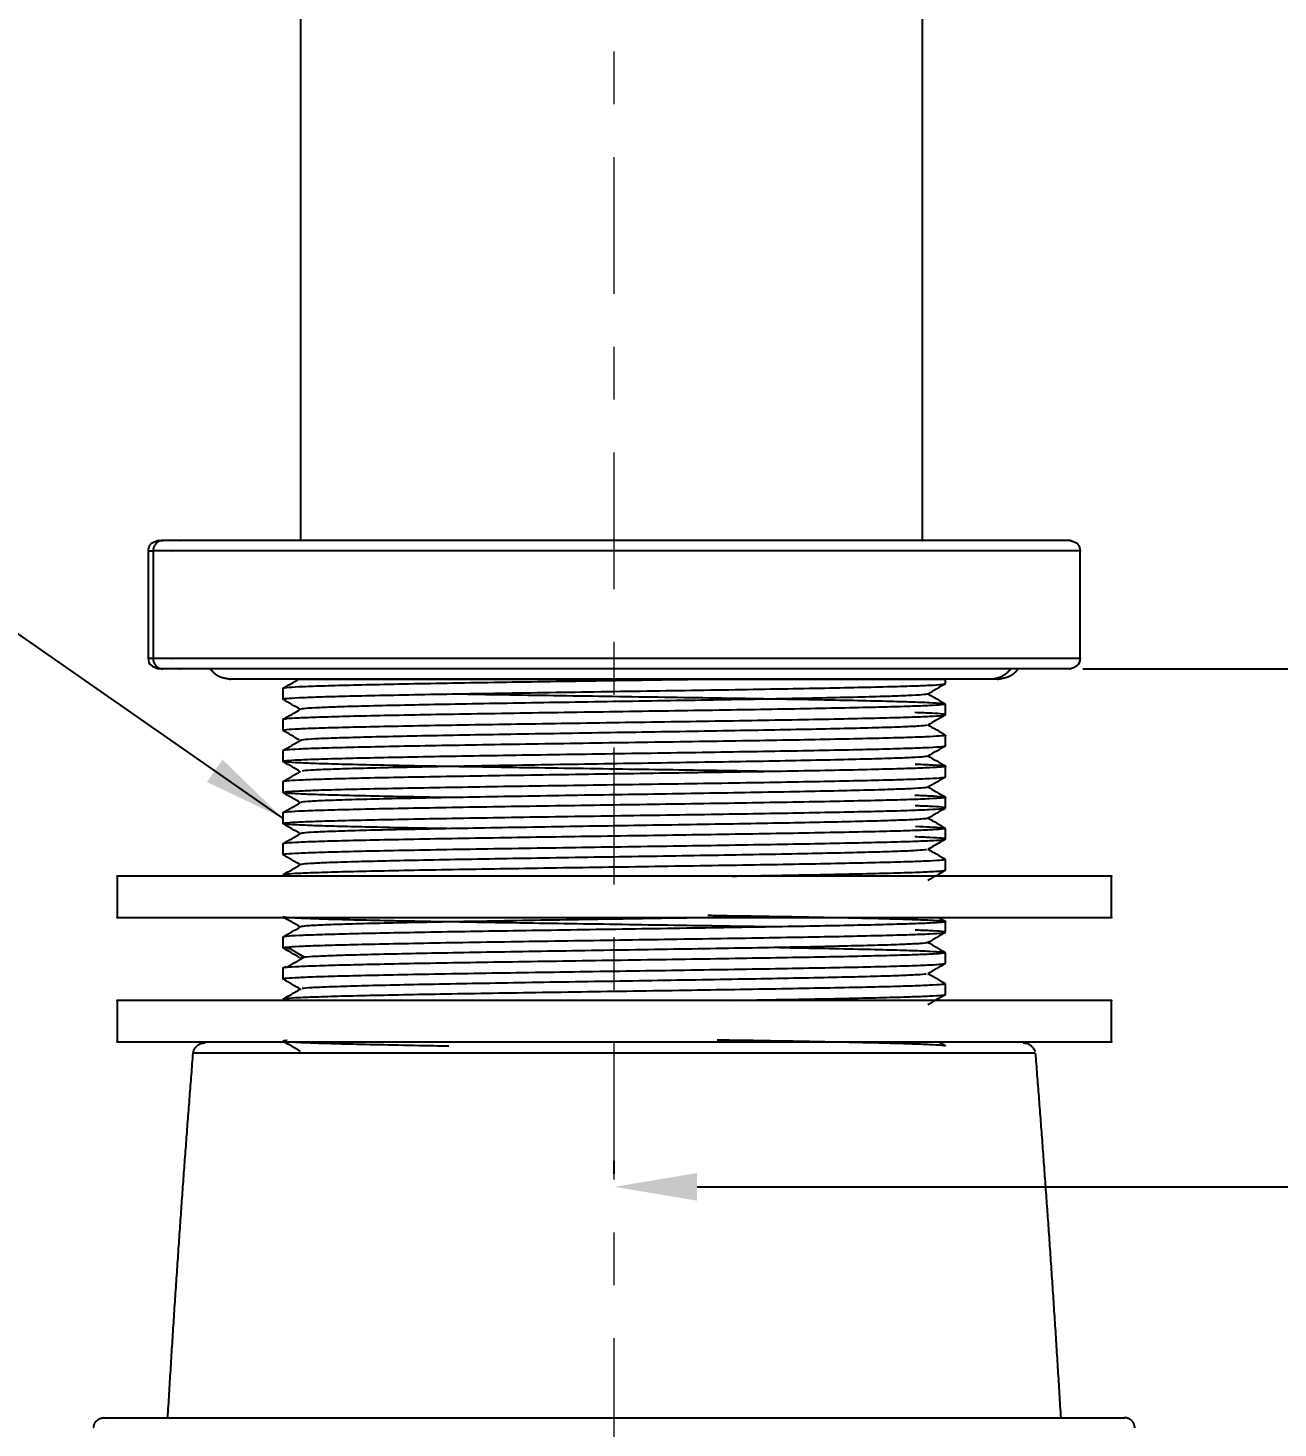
# Model space of a CAD drawing. Extents: x 14141 to 14735, y -16276 to -15436.
# Drawn here: x 14217.3 to 14277.6, y -16032.3 to -15964.7 of the extents above; entities that cross this region are included whole.
import ezdxf

# ---------------------------------------------------------------- set-up
doc = ezdxf.new("R2010")
doc.units = 0
doc.header["$MEASUREMENT"] = 0
doc.linetypes.add('CENTER', pattern=[47.5, 22, -8.5, 8.5, -8.5])
doc.linetypes.add('CENTER2', pattern=[28.575, 19.05, -3.175, 3.175, -3.175])
doc.layers.get('0').update_dxf_attribs({"linetype": 'CONTINUOUS'})
doc.layers.add('CENTER', color=1, linetype='CENTER2')
doc.layers.add('DIM', color=3, linetype='CONTINUOUS')
doc.styles.get("Standard").update_dxf_attribs({"font": 'Gulim.ttf'})
doc.dimstyles.new('사본(2) STANDARD', dxfattribs={"dimscale": 0, "dimtxt": 4, "dimasz": 4, "dimexe": 1.25, "dimexo": 0.625, "dimgap": 1.5, "dimtad": 3, "dimtih": 1, "dimtoh": 1, "dimdec": 1, "dimzin": 9, "dimdsep": 46, "dimtxsty": 'Standard', "dimcen": 0, "dimclrd": 3, "dimclre": 3, "dimclrt": 4, "dimadec": 0, "dimazin": 0, "dimtfac": 1, "dimtdec": 1, "dimtmove": 0, "dimatfit": 3, "dimfxl": 1.25, "dimtfill": 1, "dimtolj": 1, "dimtzin": 0, "dimarcsym": 0})

# ---------------------------------------------------------------- blocks, each defined once
blk = doc.blocks.new('*D18')
at = {"layer": 'DIM', "color": 3, "lineweight": -2, "transparency": 16777216}
for p, q in [((14382.222, -15751.963), (14382.222, -16021.892)), ((14245.6, -16020.017), (14245.6, -16019.392)), ((14249.6, -16020.642), (14305.78, -16020.642)), ((14378.222, -16020.642), (14322.042, -16020.642))]:
    blk.add_line(p, q, dxfattribs=at)
at = {"layer": 'DIM', "color": 3, "transparency": 16777216}
for points in [[(14249.6, -16019.976), (14249.6, -16021.309), (14245.6, -16020.642)], [(14378.222, -16019.976), (14378.222, -16021.309), (14382.222, -16020.642)]]:
    blk.add_solid(points, dxfattribs=at)
at = {"layer": 'DIM', "color": 4, "transparency": 16777216, "insert": (14313.911, -16020.642), "char_height": 4, "attachment_point": 5, "bg_fill": 3, "box_fill_scale": 1.25, "bg_fill_color": 256, "bg_fill_true_color": 13158600, "bg_fill_transparency": 0}
blk.add_mtext('\\A1;136.6', dxfattribs=at)
blk = doc.blocks.new('*D26')
at = {"layer": 'DIM', "color": 3, "lineweight": -2, "transparency": 16777216}
for p, q in [((14382.847, -15751.338), (14520.854, -15751.338)), ((14519.604, -15755.338), (14519.604, -15869.937)), ((14519.604, -15991.642), (14519.604, -15877.044)), ((14268.225, -15995.642), (14520.854, -15995.642))]:
    blk.add_line(p, q, dxfattribs=at)
at = {"layer": 'DIM', "color": 3, "transparency": 16777216}
for points in [[(14518.937, -15755.338), (14520.27, -15755.338), (14519.604, -15751.338)], [(14518.937, -15991.642), (14520.27, -15991.642), (14519.604, -15995.642)]]:
    blk.add_solid(points, dxfattribs=at)
at = {"layer": 'DIM', "color": 4, "transparency": 16777216, "insert": (14519.604, -15873.49), "char_height": 4, "attachment_point": 5, "bg_fill": 3, "box_fill_scale": 1.25, "bg_fill_color": 256, "bg_fill_true_color": 13158600, "bg_fill_transparency": 0}
blk.add_mtext('\\A1;244.3', dxfattribs=at)
blk = doc.blocks.new('*D27')
at = {"layer": 'DIM', "color": 3, "lineweight": -2, "transparency": 16777216}
for p, q in [((14496.119, -15996.267), (14496.119, -16046.892)), ((14245.6, -16045.017), (14245.6, -16044.392)), ((14249.6, -16045.642), (14362.513, -16045.642)), ((14492.119, -16045.642), (14379.206, -16045.642))]:
    blk.add_line(p, q, dxfattribs=at)
at = {"layer": 'DIM', "color": 3, "transparency": 16777216}
for points in [[(14249.6, -16044.976), (14249.6, -16046.309), (14245.6, -16045.642)], [(14492.119, -16044.976), (14492.119, -16046.309), (14496.119, -16045.642)]]:
    blk.add_solid(points, dxfattribs=at)
at = {"layer": 'DIM', "color": 4, "transparency": 16777216, "insert": (14370.859, -16045.642), "char_height": 4, "attachment_point": 5, "bg_fill": 3, "box_fill_scale": 1.25, "bg_fill_color": 256, "bg_fill_true_color": 13158600, "bg_fill_transparency": 0}
blk.add_mtext('\\A1;250.5', dxfattribs=at)
blk = doc.blocks.new('*D29')
at = {"layer": 'DIM', "color": 3, "lineweight": -2, "transparency": 16777216}
for start, end in [(283.26313, 294.43251), (270.56285, 281.73449)]:
    blk.add_arc((14245.6, -15458.29), 407.187, start, end, dxfattribs=at)
at = {"layer": 'DIM', "color": 3, "transparency": 16777216}
for points in [[(14413.742, -15828.407), (14414.3, -15829.619), (14417.655, -15827.341)], [(14249.603, -15866.124), (14249.597, -15864.791), (14245.6, -15865.477)]]:
    blk.add_solid(points, dxfattribs=at)
at = {"layer": 'DIM', "color": 4, "transparency": 16777216, "insert": (14333.715, -15855.828), "char_height": 4, "attachment_point": 5, "bg_fill": 3, "box_fill_scale": 1.25, "bg_fill_color": 256, "bg_fill_true_color": 13158600, "bg_fill_transparency": 0}
blk.add_mtext('\\A1;25°', dxfattribs=at)

msp = doc.modelspace()

# ---------------------------------------------------------------- linework, layer by layer
at = {"lineweight": -3}
msp.add_line((14264.1, -15996.142), (14227.1, -15996.142), dxfattribs=at)
for points, degree in [([(14230.467, -15989.444), (14230.459, -15898.409), (14230.452, -15807.374)], 2), ([(14260.452, -15807.372), (14260.459, -15898.406), (14260.467, -15989.441)], 2), ([(14223.1, -15989.942), (14223.1, -15992.542), (14223.1, -15995.142)], 2), ([(14223.338, -15989.942), (14223.338, -15992.542), (14223.338, -15995.142)], 2), ([(14268.1, -15995.142), (14268.1, -15992.542), (14268.1, -15989.942)], 2), ([(14229.606, -15996.585), (14229.861, -15996.437), (14230.116, -15996.29), (14230.371, -15996.142)], 3), ([(14229.688, -16009.079), (14229.717, -16009.075), (14229.754, -16009.071), (14229.797, -16009.067)], 3), ([(14230.641, -16009.56), (14230.219, -16009.313), (14229.797, -16009.067)], 2), ([(14230.641, -16009.56), (14230.219, -16009.807), (14229.797, -16010.053)], 2), ([(14230.641, -16009.56), (14230.539, -16009.57), (14230.478, -16009.58), (14230.46, -16009.591)], 3), ([(14229.797, -16010.053), (14229.754, -16010.057), (14229.717, -16010.061), (14229.688, -16010.065)], 3), ([(14230.479, -16011.111), (14230.479, -16011.111), (14230.48, -16011.111), (14230.481, -16011.111)], 3), ([(14230.46, -16014.104), (14230.175, -16013.939), (14229.89, -16013.775), (14229.606, -16013.61)], 3)]:
    msp.add_open_spline(points, degree=degree, dxfattribs=at)
for points, weights, degree, knots in [([(14223.6, -15989.442), (14223.512, -15989.479), (14223.335, -15989.552), (14223.247, -15989.589), (14223.149, -15989.686), (14223.1, -15989.812), (14223.1, -15989.942)], [1, 1, 1, 1, 1, 1.05719095842, 1.17157287525], 3, [0, 0, 0, 0, 0.3826834, 0.3826834, 0.3826834, 0.7855554, 0.7855554, 0.7855554, 0.7855554]), ([(14267.6, -15989.442), (14267.6, -15989.442), (14247.201, -15989.442), (14226.802, -15989.442), (14223.833, -15989.442)], [1, 0.732386940798, 1, 0.732386940798, 1], 2, [3.20521, 3.20521, 3.20521, 36.160124, 36.160124, 69.115038, 69.115038, 69.115038]), ([(14260.467, -15989.441), (14260.467, -15989.441), (14245.467, -15989.442), (14230.467, -15989.444), (14230.467, -15989.444)], [1, 0.707106781187, 1, 0.707106781187, 1], 2, [-47.12389, -47.12389, -47.12389, -23.561945, -23.561945, 0, 0, 0]), ([(14268.1, -15989.942), (14268.1, -15989.812), (14268.051, -15989.686), (14267.954, -15989.589), (14267.865, -15989.552), (14267.689, -15989.479), (14267.6, -15989.442)], [0.945818916246, 0.853477600648, 0.807306942849, 0.807306942849, 0.807306942849, 0.807306942849, 0.807306942849], 3, [0, 0, 0, 0, 0.402872, 0.402872, 0.402872, 0.7855554, 0.7855554, 0.7855554, 0.7855554]), ([(14268.1, -15989.942), (14268.1, -15989.942), (14248.867, -15989.942), (14226.605, -15989.942), (14223.338, -15989.942)], [0.947197709399, 0.736447058658, 1, 0.707106781187, 1], 2, [3.558878, 3.558878, 3.558878, 34.654633, 34.654633, 69.212152, 69.212152, 69.212152]), ([(14268.1, -15995.142), (14268.1, -15995.142), (14248.867, -15995.142), (14226.605, -15995.142), (14223.338, -15995.142)], [0.947197709399, 0.736447058658, 1, 0.707106781187, 1], 2, [-67.145394, -67.145394, -67.145394, -35.342917, -35.342917, 0, 0, 0]), ([(14226.085, -15995.622), (14226.125, -15995.677), (14226.168, -15995.728), (14226.216, -15995.776), (14226.337, -15995.897), (14226.481, -15995.992), (14226.755, -15996.077), (14226.985, -15996.12), (14227.1, -15996.142)], [0.801561406769, 0.798068189225, 0.796321580454, 0.796321580454, 0.796321580454, 0.796321580454, 0.796321580454, 0.796321580454, 0.796321580454], 3, [0.809939, 0.809939, 0.809939, 0.809939, 1.00718, 1.00718, 1.00718, 1.589274, 1.589274, 1.988466, 1.988466, 1.988466, 1.988466]), ([(14267.6, -15995.642), (14267.6, -15995.642), (14247.201, -15995.642), (14226.802, -15995.642), (14223.833, -15995.642)], [1, 0.732386940798, 1, 0.732386940798, 1], 2, [-65.909829, -65.909829, -65.909829, -32.954914, -32.954914, 0, 0, 0]), ([(14264.1, -15996.142), (14264.215, -15996.12), (14264.445, -15996.077), (14264.719, -15995.992), (14264.863, -15995.897), (14264.984, -15995.776), (14265.026, -15995.734), (14265.065, -15995.69), (14265.1, -15995.642)], [1, 1, 1, 1, 1, 1, 1, 1.00168354463, 1.00505063388], 3, [0, 0, 0, 0, 0.399192, 0.399192, 0.981286, 0.981286, 0.981286, 1.154091, 1.154091, 1.154091, 1.154091])]:
    msp.add_rational_spline(points, weights, degree=degree, knots=knots, dxfattribs=at)
for points, weights in [([(14223.833, -15989.442), (14223.338, -15989.442), (14223.338, -15989.942)], [1, 0.707106781187, 1]), ([(14223.6, -15989.442), (14223.6, -15989.442), (14223.833, -15989.442)], [1, 0.997347927198, 1]), ([(14223.1, -15989.942), (14223.1, -15989.942), (14223.338, -15989.942)], [0.947197709399, 0.970659722528, 1]), ([(14223.338, -15995.142), (14223.1, -15995.142), (14223.1, -15995.142)], [1, 0.970659722528, 0.947197709399]), ([(14223.338, -15995.142), (14223.338, -15995.642), (14223.833, -15995.642)], [1, 0.707106781187, 1]), ([(14223.833, -15995.642), (14223.6, -15995.642), (14223.6, -15995.642)], [1, 0.997347927198, 1]), ([(14264.737, -15995.642), (14264.371, -15996.139), (14263.762, -15996.142)], [0.857864376269, 0.828606347388, 0.997918278704])]:
    msp.add_rational_spline(points, weights, degree=2, dxfattribs=at)
for points, knots in [([(14223.1, -15995.142), (14223.1, -15995.275), (14223.153, -15995.402), (14223.332, -15995.531), (14223.499, -15995.6), (14223.59, -15995.638)], [0, 0, 0, 0, 0.4541601, 0.4541601, 0.7692763, 0.7692763, 0.7692763, 0.7692763]), ([(14267.6, -15995.642), (14267.689, -15995.606), (14267.865, -15995.533), (14268.048, -15995.402), (14268.1, -15995.275), (14268.1, -15995.142)], [0, 0, 0, 0, 0.327122, 0.327122, 0.7812821, 0.7812821, 0.7812821, 0.7812821]), ([(14237.65, -16001.855), (14237.145, -16001.846), (14235.94, -16001.825), (14234.205, -16001.791), (14232.58, -16001.754), (14231.283, -16001.717), (14230.32, -16001.679), (14229.763, -16001.644), (14229.624, -16001.621), (14229.605, -16001.611)], [-16.865007, -16.865007, -16.865007, -16.865007, -15.126383, -12.605319, -10.084255, -7.563191, -5.042128, -2.521064, -0.420518, -0.420518, -0.420518, -0.420518]), ([(14237.636, -16003.355), (14237.338, -16003.35), (14236.408, -16003.334), (14234.937, -16003.306), (14233.357, -16003.272), (14232.029, -16003.239), (14230.962, -16003.205), (14230.186, -16003.172), (14229.736, -16003.14), (14229.621, -16003.12), (14229.606, -16003.11)], [-16.831119, -16.831119, -16.831119, -16.831119, -15.797889, -13.541048, -11.284206, -9.027365, -6.770524, -4.513683, -2.256841, -0.411336, -0.411336, -0.411336, -0.411336]), ([(14237.62, -16013.855), (14237.121, -16013.846), (14235.932, -16013.825), (14234.199, -16013.791), (14232.559, -16013.753), (14231.27, -16013.716), (14230.306, -16013.679), (14229.761, -16013.644), (14229.623, -16013.621), (14229.605, -16013.61)], [33.56164, 33.56164, 33.56164, 33.56164, 35.294897, 37.815961, 40.337025, 42.858089, 45.379153, 47.900217, 50.008165, 50.008165, 50.008165, 50.008165]), ([(14229.607, -16013.597), (14229.627, -16013.587), (14229.692, -16013.577), (14229.803, -16013.566), (14229.807, -16013.566)], [0.468653, 0.468653, 0.468653, 0.468653, 2.521065, 2.58928, 2.58928, 2.58928, 2.58928])]:
    msp.add_open_spline(points, degree=3, knots=knots, dxfattribs=at)
for points, degree in [([(14229.6, -15996.591), (14229.6, -15996.847), (14229.6, -15997.104)], 2), ([(14230.459, -15997.604), (14230.175, -15997.439), (14229.89, -15997.275), (14229.605, -15997.11)], 3), ([(14229.661, -15997.125), (14229.632, -15997.12), (14229.614, -15997.115), (14229.605, -15997.11)], 3), ([(14229.605, -15998.084), (14229.89, -15997.92), (14230.175, -15997.755), (14230.46, -15997.591)], 3), ([(14229.6, -15998.091), (14229.6, -15998.347), (14229.6, -15998.604)], 2), ([(14230.398, -15999.068), (14230.134, -15998.916), (14229.87, -15998.763), (14229.606, -15998.611)], 3), ([(14229.6, -15999.591), (14229.6, -15999.847), (14229.6, -16000.104)], 2), ([(14229.605, -15999.585), (14229.89, -15999.42), (14230.175, -15999.256), (14230.46, -15999.091)], 3), ([(14230.46, -16000.604), (14230.175, -16000.439), (14229.89, -16000.275), (14229.606, -16000.11)], 3), ([(14229.606, -16001.084), (14229.891, -16000.92), (14230.175, -16000.755), (14230.46, -16000.591)], 3), ([(14229.6, -16001.091), (14229.6, -16001.347), (14229.6, -16001.604)], 2), ([(14230.46, -16002.104), (14230.175, -16001.939), (14229.89, -16001.775), (14229.606, -16001.61)], 3), ([(14229.605, -16002.585), (14229.89, -16002.42), (14230.175, -16002.256), (14230.46, -16002.091)], 3), ([(14229.6, -16002.591), (14229.6, -16002.847), (14229.6, -16003.104)], 2), ([(14230.46, -16003.604), (14230.175, -16003.439), (14229.891, -16003.275), (14229.606, -16003.11)], 3), ([(14229.606, -16004.084), (14229.891, -16003.92), (14230.176, -16003.755), (14230.46, -16003.591)], 3), ([(14229.6, -16004.091), (14229.6, -16004.347), (14229.6, -16004.604)], 2), ([(14230.46, -16005.104), (14230.175, -16004.939), (14229.89, -16004.775), (14229.605, -16004.61)], 3), ([(14221.6, -16005.642), (14221.6, -16006.642), (14221.6, -16007.642)], 2), ([(14229.6, -16005.591), (14229.6, -16005.616), (14229.6, -16005.642)], 2), ([(14229.606, -16005.584), (14229.891, -16005.42), (14230.175, -16005.255), (14230.46, -16005.091)], 3), ([(14230.46, -16008.103), (14230.175, -16007.939), (14229.89, -16007.775), (14229.605, -16007.61)], 3), ([(14229.606, -16008.584), (14229.891, -16008.42), (14230.175, -16008.255), (14230.46, -16008.091)], 3), ([(14229.6, -16008.591), (14229.6, -16008.847), (14229.6, -16009.104)], 2), ([(14230.426, -16009.584), (14230.152, -16009.426), (14229.879, -16009.268), (14229.606, -16009.11)], 3), ([(14229.6, -16010.091), (14229.6, -16010.347), (14229.6, -16010.604)], 2), ([(14229.606, -16010.085), (14229.658, -16010.054), (14229.711, -16010.024), (14229.763, -16009.994)], 3), ([(14229.605, -16011.585), (14229.89, -16011.42), (14230.175, -16011.256), (14230.46, -16011.091)], 3), ([(14230.46, -16011.104), (14230.175, -16010.939), (14229.89, -16010.775), (14229.606, -16010.61)], 3), ([(14221.6, -16011.642), (14221.6, -16012.642), (14221.6, -16013.642)], 2)]:
    msp.add_open_spline(points, degree=degree)
for points, knots in [([(14229.999, -16009.158), (14229.919, -16009.152), (14229.719, -16009.137), (14229.624, -16009.121), (14229.606, -16009.111)], [46.825263, 46.825263, 46.825263, 46.825263, 47.900185, 49.996853, 49.996853, 49.996853, 49.996853]), ([(14225.275, -16014.189), (14225.279, -16014.142), (14225.29, -16014.096), (14225.307, -16014.052), (14225.327, -16014.001), (14225.356, -16013.952), (14225.391, -16013.91), (14225.429, -16013.864), (14225.474, -16013.824), (14225.524, -16013.792), (14225.578, -16013.758), (14225.639, -16013.731), (14225.702, -16013.715), (14225.752, -16013.702), (14225.805, -16013.695), (14225.857, -16013.695)], [0, 0, 0, 0, 0.1432172, 0.1432172, 0.1432172, 0.311237, 0.311237, 0.311237, 0.4904467, 0.4904467, 0.4904467, 0.686095, 0.686095, 0.686095, 0.8436884, 0.8436884, 0.8436884, 0.8436884])]:
    msp.add_open_spline(points, degree=3, knots=knots)
msp.add_rational_spline([(14224.048, -16031.785), (14224.589, -16022.729), (14225.275, -16014.189)], [0.885204992467, 0.875321584899, 0.868524332197], degree=2)
msp.add_rational_spline([(14220.47, -16032.282), (14220.472, -16032.077), (14220.617, -16031.932), (14220.764, -16031.785), (14220.973, -16031.785)], [0.995895694351, 0.853553390593, 0.853553390593, 0.853553390593, 1], degree=2, knots=[0.0058748, 0.0058748, 0.0058748, 0.4162846, 0.4162846, 0.8325693, 0.8325693, 0.8325693])
at = {"layer": 'CENTER', "color": 1, "linetype": 'CENTER', "lineweight": 13, "ltscale": 0.3}
msp.add_line((14245.6, -16063.041), (14245.6, -15803.724), dxfattribs=at)

# ---------------------------------------------------------------- leaders
at = {"layer": 'DIM'}
msp.add_leader([(14229.6, -16002.847), (14212.575, -15991.002), (14186.676, -15991.002)], dimstyle='사본(2) STANDARD', override={"dimscale": 1, "dimtad": 0}, dxfattribs=at)

# ---------------------------------------------------------------- next in the draw order: dimensions: what is measured, and where the dimension line sits
dim = msp.add_linear_dim(base=(14382.222, -16020.642), p1=(14245.6, -16020.642), p2=(14382.222, -15751.338), dimstyle='사본(2) STANDARD', override={"dimscale": 1, "dimtad": 0}, dxfattribs=at)
dim.commit()
dim.dimension.update_dxf_attribs({"geometry": '*D18', "text_midpoint": (14313.911, -16020.642)})

# ---------------------------------------------------------------- next in the draw order: dimensions: what is measured, and where the dimension line sits
dim = msp.add_linear_dim(base=(14519.604, -15751.338), p1=(14267.6, -15995.642), p2=(14382.222, -15751.338), angle=90, dimstyle='사본(2) STANDARD', override={"dimscale": 1, "dimtad": 0}, dxfattribs=at)
dim.commit()
dim.dimension.update_dxf_attribs({"geometry": '*D26', "text_midpoint": (14519.604, -15873.49)})

# ---------------------------------------------------------------- next in the draw order: dimensions: what is measured, and where the dimension line sits
dim = msp.add_linear_dim(base=(14245.6, -16045.642), p1=(14496.119, -15995.642), p2=(14245.6, -16045.642), dimstyle='사본(2) STANDARD', override={"dimscale": 1, "dimtad": 0}, dxfattribs=at)
dim.commit()
dim.dimension.update_dxf_attribs({"geometry": '*D27', "text_midpoint": (14370.859, -16045.642)})

# ---------------------------------------------------------------- next in the draw order: linework, layer by layer
msp.add_line((14230.371, -15996.142), (14261.6, -15996.142))
at = {"lineweight": -3}
for points, knots in [([(14250.423, -15996.142), (14250.308, -15996.144), (14250.192, -15996.146), (14250.077, -15996.148), (14250.071, -15996.148), (14250.065, -15996.148), (14250.059, -15996.148), (14249.447, -15996.158), (14248.007, -15996.18), (14245.66, -15996.215), (14243.112, -15996.253), (14240.673, -15996.29), (14238.346, -15996.327), (14236.158, -15996.365), (14234.213, -15996.404), (14232.583, -15996.441), (14231.288, -15996.478), (14230.32, -15996.515), (14229.763, -15996.551), (14229.624, -15996.574), (14229.606, -15996.584)], [-30.038679, -30.038679, -30.038679, -30.038679, -29.675797, -29.675797, -29.675797, -29.656991, -29.656991, -29.656991, -27.731685, -25.210622, -22.68956, -20.168498, -17.647436, -15.126373, -12.605311, -10.084249, -7.563187, -5.042124, -2.521062, -0.419287, -0.419287, -0.419287, -0.419287]), ([(14229.6, -15997.104), (14229.6, -15997.092), (14229.731, -15997.067), (14230.323, -15997.029), (14231.296, -15996.991), (14232.593, -15996.955), (14234.214, -15996.917), (14236.152, -15996.879), (14238.335, -15996.841), (14240.653, -15996.804), (14243.088, -15996.767), (14245.588, -15996.729), (14248.119, -15996.692), (14250.563, -15996.654), (14252.902, -15996.617), (14255.061, -15996.579), (14256.988, -15996.541), (14258.632, -15996.503), (14259.922, -15996.467), (14260.892, -15996.429), (14261.438, -15996.394), (14261.576, -15996.371), (14261.595, -15996.361)], [0, 0, 0, 0, 2.521065, 5.042129, 7.563194, 10.084259, 12.605324, 15.126388, 17.647453, 20.168518, 22.689582, 25.210647, 27.731712, 30.252776, 32.773841, 35.294906, 37.815971, 40.337035, 42.8581, 45.379165, 47.900229, 49.995206, 49.995206, 49.995206, 49.995206]), ([(14260.737, -15996.856), (14260.708, -15996.869), (14260.515, -15996.894), (14259.848, -15996.933), (14258.794, -15996.972), (14257.389, -15997.011), (14255.684, -15997.049), (14253.727, -15997.088), (14251.557, -15997.126), (14249.234, -15997.165), (14246.803, -15997.203), (14244.319, -15997.242), (14241.883, -15997.281), (14239.539, -15997.32), (14237.39, -15997.358), (14235.45, -15997.397), (14233.739, -15997.436), (14232.349, -15997.475), (14231.309, -15997.514), (14230.657, -15997.552), (14230.481, -15997.578), (14230.459, -15997.591)], [278.62349, 278.62349, 278.62349, 278.62349, 281.089185, 283.554879, 286.020574, 288.486269, 290.951963, 293.417658, 295.883352, 298.349047, 300.814742, 303.280436, 305.746131, 308.211825, 310.67752, 313.143215, 315.608909, 318.074604, 320.540298, 323.005993, 325.44206, 325.44206, 325.44206, 325.44206]), ([(14238.048, -15996.848), (14238.114, -15996.849), (14238.918, -15996.863), (14240.531, -15996.889), (14242.967, -15996.926), (14245.511, -15996.964), (14248.047, -15997.002), (14250.493, -15997.039), (14252.827, -15997.077), (14255.026, -15997.115), (14256.979, -15997.153), (14258.613, -15997.191), (14259.909, -15997.228), (14260.881, -15997.265), (14261.438, -15997.301), (14261.577, -15997.324), (14261.595, -15997.335)], [17.420365, 17.420365, 17.420365, 17.420365, 17.647437, 20.1685, 22.689562, 25.210625, 27.731687, 30.25275, 32.773812, 35.294875, 37.815937, 40.337, 42.858062, 45.379125, 47.900187, 50.010385, 50.010385, 50.010385, 50.010385]), ([(14261.6, -15997.341), (14261.6, -15997.353), (14261.468, -15997.378), (14260.886, -15997.415), (14259.917, -15997.453), (14258.636, -15997.489), (14257.011, -15997.527), (14255.111, -15997.564), (14252.98, -15997.602), (14250.665, -15997.639), (14248.23, -15997.676), (14245.696, -15997.714), (14243.181, -15997.752), (14240.727, -15997.789), (14238.388, -15997.827), (14236.186, -15997.865), (14234.229, -15997.903), (14232.597, -15997.941), (14231.293, -15997.978), (14230.319, -15998.015), (14229.762, -15998.051), (14229.623, -15998.074), (14229.605, -15998.084)], [0, 0, 0, 0, 2.521064, 5.042128, 7.563192, 10.084256, 12.60532, 15.126385, 17.647449, 20.168513, 22.689577, 25.210641, 27.731705, 30.252769, 32.773833, 35.294897, 37.815961, 40.337025, 42.858089, 45.379154, 47.900218, 50.004902, 50.004902, 50.004902, 50.004902]), ([(14229.6, -15998.604), (14229.6, -15998.592), (14229.731, -15998.567), (14230.323, -15998.529), (14231.297, -15998.491), (14232.588, -15998.455), (14234.21, -15998.417), (14236.113, -15998.38), (14238.274, -15998.342), (14240.59, -15998.305), (14243.027, -15998.268), (14245.529, -15998.23), (14248.034, -15998.193), (14250.49, -15998.155), (14252.83, -15998.118), (14255.023, -15998.08), (14256.958, -15998.042), (14258.599, -15998.004), (14259.904, -15997.967), (14260.881, -15997.929), (14261.439, -15997.894), (14261.577, -15997.871), (14261.595, -15997.861)], [-50.421317, -50.421317, -50.421317, -50.421317, -47.900251, -45.379185, -42.858119, -40.337054, -37.815988, -35.294922, -32.773856, -30.25279, -27.731724, -25.210658, -22.689593, -20.168527, -17.647461, -15.126395, -12.605329, -10.084263, -7.563198, -5.042132, -2.521066, -0.423451, -0.423451, -0.423451, -0.423451]), ([(14261.6, -15998.84), (14261.6, -15998.853), (14261.469, -15998.878), (14260.877, -15998.916), (14259.903, -15998.953), (14258.611, -15998.99), (14256.991, -15999.027), (14255.084, -15999.065), (14252.92, -15999.103), (14250.605, -15999.14), (14248.166, -15999.177), (14245.668, -15999.214), (14243.16, -15999.252), (14240.705, -15999.289), (14238.365, -15999.327), (14236.174, -15999.365), (14234.242, -15999.403), (14232.599, -15999.441), (14231.297, -15999.478), (14230.319, -15999.516), (14229.761, -15999.551), (14229.623, -15999.574), (14229.605, -15999.585)], [-50.421321, -50.421321, -50.421321, -50.421321, -47.900255, -45.379189, -42.858123, -40.337057, -37.815991, -35.294925, -32.773859, -30.252792, -27.731726, -25.21066, -22.689594, -20.168528, -17.647462, -15.126396, -12.60533, -10.084264, -7.563198, -5.042132, -2.521066, -0.411646, -0.411646, -0.411646, -0.411646]), ([(14260.699, -15998.366), (14260.634, -15998.379), (14260.37, -15998.405), (14259.581, -15998.444), (14258.429, -15998.483), (14256.954, -15998.521), (14255.163, -15998.56), (14253.111, -15998.599), (14250.865, -15998.638), (14248.484, -15998.677), (14246.033, -15998.715), (14243.576, -15998.754), (14241.172, -15998.793), (14238.882, -15998.831), (14236.766, -15998.87), (14234.881, -15998.909), (14233.273, -15998.948), (14232.012, -15998.986), (14231.09, -15999.024), (14230.595, -15999.059), (14230.475, -15999.082), (14230.459, -15999.091)], [12.328473, 12.328473, 12.328473, 12.328473, 14.794168, 17.259862, 19.725557, 22.191251, 24.656946, 27.122641, 29.588335, 32.05403, 34.519724, 36.985419, 39.451114, 41.916808, 44.382503, 46.848197, 49.313892, 51.779587, 54.245281, 56.710976, 58.462239, 58.462239, 58.462239, 58.462239]), ([(14229.6, -16000.104), (14229.6, -16000.092), (14229.732, -16000.067), (14230.315, -16000.03), (14231.285, -15999.992), (14232.566, -15999.955), (14234.191, -15999.918), (14236.09, -15999.881), (14238.223, -15999.843), (14240.538, -15999.806), (14242.972, -15999.769), (14245.505, -15999.731), (14248.017, -15999.693), (14250.472, -15999.656), (14252.811, -15999.618), (14255.014, -15999.58), (14256.97, -15999.542), (14258.603, -15999.504), (14259.907, -15999.467), (14260.882, -15999.429), (14261.439, -15999.394), (14261.577, -15999.371), (14261.595, -15999.36)], [0, 0, 0, 0, 2.521064, 5.042128, 7.563192, 10.084257, 12.605321, 15.126385, 17.647449, 20.168513, 22.689577, 25.210642, 27.731706, 30.25277, 32.773834, 35.294898, 37.815962, 40.337026, 42.858091, 45.379155, 47.900219, 50.009525, 50.009525, 50.009525, 50.009525]), ([(14253.252, -16000.596), (14252.224, -16000.58), (14251.196, -16000.564), (14250.169, -16000.548), (14250.163, -16000.548), (14250.157, -16000.548), (14250.151, -16000.548), (14249.518, -16000.538), (14248.057, -16000.516), (14245.692, -16000.481), (14243.157, -16000.443), (14240.71, -16000.405), (14238.375, -16000.368), (14236.176, -16000.33), (14234.222, -16000.291), (14232.588, -16000.254), (14231.291, -16000.217), (14230.319, -16000.179), (14229.762, -16000.144), (14229.623, -16000.121), (14229.606, -16000.11)], [17.439292, 17.439292, 17.439292, 17.439292, 20.677254, 20.677254, 20.677254, 20.695725, 20.695725, 20.695725, 22.689562, 25.210625, 27.731687, 30.25275, 32.773812, 35.294875, 37.815937, 40.337, 42.858062, 45.379125, 47.900187, 50.00684, 50.00684, 50.00684, 50.00684]), ([(14261.6, -16000.341), (14261.6, -16000.353), (14261.47, -16000.378), (14260.878, -16000.416), (14259.905, -16000.453), (14258.607, -16000.49), (14256.987, -16000.527), (14255.049, -16000.565), (14252.868, -16000.603), (14250.549, -16000.641), (14248.113, -16000.678), (14245.615, -16000.715), (14243.085, -16000.753), (14240.64, -16000.79), (14238.302, -16000.828), (14236.14, -16000.866), (14234.215, -16000.903), (14232.57, -16000.941), (14231.28, -16000.978), (14230.309, -16001.016), (14229.762, -16001.051), (14229.624, -16001.074), (14229.606, -16001.084)], [0, 0, 0, 0, 2.521065, 5.042129, 7.563194, 10.084259, 12.605323, 15.126388, 17.647453, 20.168517, 22.689582, 25.210647, 27.731711, 30.252776, 32.773841, 35.294905, 37.81597, 40.337035, 42.858099, 45.379164, 47.900228, 49.995492, 49.995492, 49.995492, 49.995492]), ([(14260.741, -15999.854), (14260.727, -15999.861), (14260.628, -15999.882), (14260.194, -15999.916), (14259.31, -15999.954), (14258.068, -15999.993), (14256.503, -16000.031), (14254.643, -16000.07), (14252.549, -16000.109), (14250.287, -16000.147), (14247.878, -16000.186), (14245.414, -16000.225), (14242.957, -16000.264), (14240.572, -16000.303), (14238.353, -16000.341), (14236.275, -16000.38), (14234.445, -16000.419), (14232.914, -16000.458), (14231.729, -16000.496), (14230.905, -16000.535), (14230.61, -16000.561), (14230.529, -16000.573)], [107.016699, 107.016699, 107.016699, 107.016699, 108.490563, 110.956257, 113.421952, 115.887646, 118.353341, 120.819036, 123.28473, 125.750425, 128.216119, 130.681814, 133.147509, 135.613203, 138.078898, 140.544592, 143.010287, 145.475982, 147.941676, 150.407371, 152.873065, 152.873065, 152.873065, 152.873065]), ([(14229.6, -16001.604), (14229.6, -16001.592), (14229.732, -16001.567), (14230.314, -16001.53), (14231.274, -16001.492), (14232.559, -16001.455), (14234.185, -16001.418), (14236.107, -16001.38), (14238.238, -16001.343), (14240.552, -16001.306), (14242.989, -16001.268), (14245.537, -16001.23), (14248.083, -16001.192), (14250.523, -16001.155), (14252.851, -16001.118), (14255.04, -16001.079), (14256.986, -16001.041), (14258.616, -16001.004), (14259.912, -16000.967), (14260.88, -16000.929), (14261.437, -16000.894), (14261.576, -16000.871), (14261.594, -16000.861)], [-50.421246, -50.421246, -50.421246, -50.421246, -47.900184, -45.379122, -42.858059, -40.336997, -37.815935, -35.294872, -32.77381, -30.252748, -27.731685, -25.210623, -22.689561, -20.168498, -17.647436, -15.126374, -12.605312, -10.084249, -7.563187, -5.042125, -2.521062, -0.423101, -0.423101, -0.423101, -0.423101]), ([(14260.74, -16001.354), (14260.721, -16001.365), (14260.574, -16001.389), (14259.991, -16001.426), (14259.016, -16001.464), (14257.686, -16001.503), (14256.033, -16001.542), (14254.105, -16001.581), (14251.95, -16001.619), (14249.631, -16001.658), (14247.2, -16001.697), (14244.762, -16001.735), (14242.313, -16001.774), (14239.953, -16001.813), (14237.741, -16001.852), (14235.735, -16001.891), (14234.004, -16001.929), (14232.563, -16001.968), (14231.46, -16002.007), (14230.738, -16002.046), (14230.518, -16002.072), (14230.475, -16002.085)], [202.54655, 202.54655, 202.54655, 202.54655, 204.652652, 207.118347, 209.584041, 212.049736, 214.515431, 216.981125, 219.44682, 221.912514, 224.378209, 226.843904, 229.309598, 231.775293, 234.240987, 236.706682, 239.172377, 241.638071, 244.103766, 246.56946, 249.035155, 249.035155, 249.035155, 249.035155]), ([(14229.6, -16003.104), (14229.6, -16003.092), (14229.731, -16003.067), (14230.322, -16003.029), (14231.278, -16002.992), (14232.573, -16002.955), (14234.202, -16002.918), (14236.138, -16002.88), (14238.306, -16002.842), (14240.613, -16002.805), (14243.051, -16002.767), (14245.598, -16002.729), (14248.144, -16002.691), (14250.581, -16002.654), (14252.887, -16002.617), (14255.057, -16002.579), (14256.994, -16002.541), (14258.624, -16002.504), (14259.922, -16002.467), (14260.88, -16002.429), (14261.439, -16002.394), (14261.577, -16002.371), (14261.595, -16002.36)], [-50.421304, -50.421304, -50.421304, -50.421304, -47.900239, -45.379173, -42.858108, -40.337043, -37.815978, -35.294913, -32.773847, -30.252782, -27.731717, -25.210652, -22.689587, -20.168521, -17.647456, -15.126391, -12.605326, -10.084261, -7.563196, -5.04213, -2.521065, -0.40989, -0.40989, -0.40989, -0.40989]), ([(14261.6, -16001.841), (14261.6, -16001.853), (14261.47, -16001.878), (14260.88, -16001.915), (14259.914, -16001.953), (14258.621, -16001.99), (14256.993, -16002.027), (14255.049, -16002.065), (14252.863, -16002.103), (14250.54, -16002.141), (14248.112, -16002.178), (14245.58, -16002.216), (14243.041, -16002.254), (14240.606, -16002.291), (14238.282, -16002.328), (14236.136, -16002.366), (14234.199, -16002.404), (14232.56, -16002.442), (14231.269, -16002.479), (14230.309, -16002.516), (14229.761, -16002.551), (14229.623, -16002.574), (14229.605, -16002.585)], [-50.421301, -50.421301, -50.421301, -50.421301, -47.900236, -45.379171, -42.858106, -40.337041, -37.815976, -35.294911, -32.773845, -30.25278, -27.731715, -25.21065, -22.689585, -20.16852, -17.647455, -15.12639, -12.605325, -10.08426, -7.563195, -5.04213, -2.521065, -0.411342, -0.411342, -0.411342, -0.411342]), ([(14260.729, -16002.858), (14260.691, -16002.871), (14260.482, -16002.897), (14259.772, -16002.936), (14258.688, -16002.975), (14257.258, -16003.014), (14255.544, -16003.052), (14253.582, -16003.09), (14251.366, -16003.129), (14249.001, -16003.168), (14246.546, -16003.207), (14244.072, -16003.246), (14241.647, -16003.285), (14239.332, -16003.324), (14237.181, -16003.362), (14235.251, -16003.401), (14233.589, -16003.439), (14232.237, -16003.478), (14231.239, -16003.517), (14230.639, -16003.554), (14230.481, -16003.579), (14230.46, -16003.591)], [298.349047, 298.349047, 298.349047, 298.349047, 300.814742, 303.280436, 305.746131, 308.211825, 310.67752, 313.143215, 315.608909, 318.074604, 320.540298, 323.005993, 325.471688, 327.937382, 330.403077, 332.868771, 335.334466, 337.800161, 340.265855, 342.73155, 344.96867, 344.96867, 344.96867, 344.96867]), ([(14261.6, -16003.341), (14261.6, -16003.353), (14261.47, -16003.378), (14260.878, -16003.416), (14259.921, -16003.453), (14258.626, -16003.49), (14256.997, -16003.527), (14255.061, -16003.565), (14252.889, -16003.603), (14250.581, -16003.64), (14248.143, -16003.678), (14245.598, -16003.716), (14243.053, -16003.753), (14240.616, -16003.791), (14238.311, -16003.828), (14236.143, -16003.866), (14234.207, -16003.904), (14232.575, -16003.941), (14231.277, -16003.978), (14230.32, -16004.016), (14229.762, -16004.051), (14229.624, -16004.074), (14229.606, -16004.084)], [-50.421307, -50.421307, -50.421307, -50.421307, -47.900242, -45.379177, -42.858111, -40.337046, -37.81598, -35.294915, -32.77385, -30.252784, -27.731719, -25.210654, -22.689588, -20.168523, -17.647458, -15.126392, -12.605327, -10.084261, -7.563196, -5.042131, -2.521065, -0.422744, -0.422744, -0.422744, -0.422744]), ([(14229.6, -16004.604), (14229.6, -16004.592), (14229.73, -16004.567), (14230.32, -16004.529), (14231.287, -16004.492), (14232.579, -16004.455), (14234.208, -16004.417), (14236.151, -16004.379), (14238.338, -16004.341), (14240.66, -16004.304), (14243.088, -16004.267), (14245.62, -16004.229), (14248.159, -16004.191), (14250.594, -16004.154), (14252.919, -16004.116), (14255.065, -16004.079), (14257.002, -16004.041), (14258.64, -16004.003), (14259.931, -16003.966), (14260.892, -16003.929), (14261.438, -16003.894), (14261.577, -16003.871), (14261.595, -16003.86)], [-50.421303, -50.421303, -50.421303, -50.421303, -47.900238, -45.379173, -42.858107, -40.337042, -37.815977, -35.294912, -32.773847, -30.252782, -27.731717, -25.210651, -22.689586, -20.168521, -17.647456, -15.126391, -12.605326, -10.084261, -7.563195, -5.04213, -2.521065, -0.418806, -0.418806, -0.418806, -0.418806]), ([(14260.675, -16004.37), (14260.595, -16004.383), (14260.302, -16004.409), (14259.482, -16004.448), (14258.296, -16004.486), (14256.779, -16004.525), (14254.965, -16004.564), (14252.907, -16004.603), (14250.646, -16004.641), (14248.292, -16004.68), (14245.865, -16004.718), (14243.392, -16004.757), (14240.985, -16004.796), (14238.691, -16004.835), (14236.604, -16004.873), (14234.755, -16004.912), (14233.177, -16004.95), (14231.924, -16004.989), (14231.03, -16005.028), (14230.578, -16005.061), (14230.474, -16005.083), (14230.46, -16005.091)], [32.05403, 32.05403, 32.05403, 32.05403, 34.519725, 36.985419, 39.451114, 41.916809, 44.382503, 46.848198, 49.313892, 51.779587, 54.245282, 56.710976, 59.176671, 61.642365, 64.10806, 66.573755, 69.039449, 71.505144, 73.970839, 76.436533, 77.979022, 77.979022, 77.979022, 77.979022]), ([(14261.6, -16004.841), (14261.6, -16004.853), (14261.468, -16004.878), (14260.886, -16004.915), (14259.926, -16004.953), (14258.641, -16004.989), (14257.016, -16005.027), (14255.095, -16005.065), (14252.964, -16005.102), (14250.649, -16005.139), (14248.213, -16005.176), (14245.665, -16005.215), (14243.119, -16005.252), (14240.679, -16005.29), (14238.35, -16005.327), (14236.161, -16005.365), (14234.215, -16005.403), (14232.584, -16005.441), (14231.289, -16005.478), (14230.32, -16005.515), (14229.763, -16005.551), (14229.624, -16005.574), (14229.606, -16005.584)], [-50.42125, -50.42125, -50.42125, -50.42125, -47.900188, -45.379125, -42.858063, -40.337, -37.815938, -35.294875, -32.773813, -30.25275, -27.731688, -25.210625, -22.689563, -20.1685, -17.647438, -15.126375, -12.605313, -10.08425, -7.563188, -5.042125, -2.521063, -0.423333, -0.423333, -0.423333, -0.423333]), ([(14251.31, -16005.642), (14251.84, -16005.634), (14253.131, -16005.613), (14255.059, -16005.579), (14256.985, -16005.541), (14258.629, -16005.503), (14259.92, -16005.467), (14260.891, -16005.429), (14261.434, -16005.394), (14261.573, -16005.371), (14261.593, -16005.361)], [31.069591, 31.069591, 31.069591, 31.069591, 32.773839, 35.294903, 37.815968, 40.337032, 42.858097, 45.379161, 47.900226, 49.947423, 49.947423, 49.947423, 49.947423]), ([(14253.195, -16008.097), (14253.104, -16008.096), (14252.272, -16008.082), (14250.634, -16008.055), (14248.199, -16008.018), (14245.683, -16007.981), (14243.184, -16007.943), (14240.725, -16007.906), (14238.385, -16007.868), (14236.186, -16007.83), (14234.239, -16007.792), (14232.604, -16007.754), (14231.295, -16007.717), (14230.319, -16007.679), (14229.761, -16007.644), (14229.623, -16007.621), (14229.605, -16007.61)], [-33.084681, -33.084681, -33.084681, -33.084681, -32.773853, -30.252787, -27.731722, -25.210656, -22.68959, -20.168525, -17.647459, -15.126394, -12.605328, -10.084262, -7.563197, -5.042131, -2.521066, -0.413243, -0.413243, -0.413243, -0.413243]), ([(14250.088, -16007.65), (14249.859, -16007.654), (14248.836, -16007.671), (14246.967, -16007.701), (14244.492, -16007.74), (14242.048, -16007.778), (14239.701, -16007.817), (14237.512, -16007.856), (14235.536, -16007.895), (14233.83, -16007.933), (14232.43, -16007.972), (14231.376, -16008.011), (14230.691, -16008.049), (14230.497, -16008.075), (14230.465, -16008.088)], [240.917602, 240.917602, 240.917602, 240.917602, 241.638073, 244.103767, 246.569462, 249.035157, 251.500851, 253.966546, 256.43224, 258.897935, 261.36363, 263.829324, 266.295019, 268.760713, 268.760713, 268.760713, 268.760713]), ([(14250.112, -16007.534), (14250.227, -16007.535), (14251.143, -16007.55), (14252.814, -16007.577), (14255.014, -16007.615), (14256.962, -16007.653), (14258.597, -16007.69), (14259.905, -16007.728), (14260.882, -16007.765), (14261.439, -16007.801), (14261.577, -16007.824), (14261.595, -16007.834)], [29.894849, 29.894849, 29.894849, 29.894849, 30.252789, 32.773855, 35.294921, 37.815987, 40.337052, 42.858118, 45.379184, 47.90025, 50.006611, 50.006611, 50.006611, 50.006611]), ([(14261.6, -16007.841), (14261.6, -16007.853), (14261.469, -16007.878), (14260.877, -16007.916), (14259.903, -16007.953), (14258.612, -16007.99), (14256.99, -16008.027), (14255.087, -16008.065), (14252.925, -16008.102), (14250.609, -16008.14), (14248.172, -16008.177), (14245.67, -16008.214), (14243.165, -16008.252), (14240.709, -16008.289), (14238.369, -16008.327), (14236.176, -16008.365), (14234.243, -16008.403), (14232.601, -16008.441), (14231.297, -16008.478), (14230.319, -16008.515), (14229.762, -16008.551), (14229.624, -16008.574), (14229.606, -16008.584)], [-50.421321, -50.421321, -50.421321, -50.421321, -47.900255, -45.379189, -42.858123, -40.337057, -37.815991, -35.294925, -32.773859, -30.252793, -27.731727, -25.210661, -22.689595, -20.168528, -17.647462, -15.126396, -12.60533, -10.084264, -7.563198, -5.042132, -2.521066, -0.426303, -0.426303, -0.426303, -0.426303]), ([(14229.797, -16009.067), (14229.928, -16009.054), (14230.319, -16009.029), (14231.292, -16008.992), (14232.606, -16008.954), (14234.22, -16008.917), (14236.128, -16008.88), (14238.268, -16008.842), (14240.581, -16008.805), (14243.016, -16008.768), (14245.539, -16008.73), (14248.039, -16008.693), (14250.485, -16008.656), (14252.823, -16008.618), (14255.017, -16008.58), (14256.968, -16008.542), (14258.597, -16008.504), (14259.905, -16008.467), (14260.881, -16008.429), (14261.438, -16008.394), (14261.577, -16008.371), (14261.595, -16008.36)], [-47.899997, -47.899997, -47.899997, -47.899997, -45.378945, -42.857892, -40.33684, -37.815787, -35.294735, -32.773682, -30.25263, -27.731577, -25.210525, -22.689472, -20.16842, -17.647367, -15.126315, -12.605262, -10.08421, -7.563157, -5.042105, -2.521052, -0.421692, -0.421692, -0.421692, -0.421692]), ([(14253.569, -16009.09), (14254.061, -16009.098), (14255.252, -16009.12), (14256.964, -16009.153), (14258.611, -16009.191), (14259.907, -16009.228), (14260.884, -16009.266), (14261.438, -16009.301), (14261.577, -16009.324), (14261.595, -16009.334)], [-16.816006, -16.816006, -16.816006, -16.816006, -15.126394, -12.605328, -10.084262, -7.563197, -5.042131, -2.521066, -0.420512, -0.420512, -0.420512, -0.420512]), ([(14229.6, -16010.604), (14229.6, -16010.592), (14229.732, -16010.567), (14230.315, -16010.53), (14231.274, -16010.492), (14232.56, -16010.455), (14234.187, -16010.418), (14236.11, -16010.38), (14238.243, -16010.343), (14240.557, -16010.306), (14242.994, -16010.268), (14245.542, -16010.23), (14248.089, -16010.192), (14250.529, -16010.155), (14252.856, -16010.117), (14255.043, -16010.079), (14256.987, -16010.041), (14258.617, -16010.004), (14259.912, -16009.967), (14260.88, -16009.929), (14261.437, -16009.894), (14261.576, -16009.871), (14261.595, -16009.861)], [-50.42125, -50.42125, -50.42125, -50.42125, -47.900188, -45.379125, -42.858063, -40.337, -37.815938, -35.294875, -32.773813, -30.25275, -27.731688, -25.210625, -22.689563, -20.1685, -17.647438, -15.126375, -12.605313, -10.08425, -7.563188, -5.042125, -2.521063, -0.424749, -0.424749, -0.424749, -0.424749]), ([(14261.6, -16010.841), (14261.6, -16010.853), (14261.47, -16010.878), (14260.88, -16010.915), (14259.915, -16010.953), (14258.622, -16010.99), (14256.994, -16011.027), (14255.05, -16011.065), (14252.864, -16011.103), (14250.542, -16011.141), (14248.113, -16011.178), (14245.58, -16011.216), (14243.041, -16011.254), (14240.607, -16011.291), (14238.284, -16011.328), (14236.137, -16011.366), (14234.199, -16011.404), (14232.562, -16011.442), (14231.27, -16011.479), (14230.31, -16011.516), (14229.761, -16011.551), (14229.623, -16011.574), (14229.605, -16011.585)], [-50.421305, -50.421305, -50.421305, -50.421305, -47.900239, -45.379174, -42.858109, -40.337044, -37.815978, -35.294913, -32.773848, -30.252783, -27.731717, -25.210652, -22.689587, -20.168522, -17.647457, -15.126391, -12.605326, -10.084261, -7.563196, -5.04213, -2.521065, -0.410662, -0.410662, -0.410662, -0.410662]), ([(14251.307, -16011.642), (14251.837, -16011.634), (14253.118, -16011.613), (14255.057, -16011.579), (14256.994, -16011.541), (14258.625, -16011.504), (14259.922, -16011.467), (14260.88, -16011.429), (14261.438, -16011.394), (14261.577, -16011.371), (14261.595, -16011.36)], [31.052832, 31.052832, 31.052832, 31.052832, 32.773853, 35.294919, 37.815985, 40.33705, 42.858116, 45.379182, 47.900247, 50.005532, 50.005532, 50.005532, 50.005532]), ([(14250.567, -16013.541), (14251.353, -16013.553), (14252.89, -16013.578), (14255.06, -16013.616), (14256.995, -16013.654), (14258.621, -16013.691), (14259.918, -16013.728), (14260.88, -16013.765), (14261.437, -16013.801), (14261.577, -16013.824), (14261.595, -16013.834)], [30.27235, 30.27235, 30.27235, 30.27235, 32.773832, 35.294896, 37.81596, 40.337024, 42.858088, 45.379152, 47.900216, 49.998281, 49.998281, 49.998281, 49.998281])]:
    msp.add_open_spline(points, degree=3, knots=knots, dxfattribs=at)
for points, degree in [([(14261.6, -15996.354), (14261.6, -15996.248), (14261.6, -15996.142)], 2), ([(14261.594, -15996.36), (14261.31, -15996.525), (14261.025, -15996.689), (14260.74, -15996.854)], 3), ([(14261.6, -15999.354), (14261.6, -15999.352), (14261.598, -15999.349), (14261.592, -15999.347)], 3), ([(14261.6, -16005.354), (14261.6, -16005.352), (14261.598, -16005.35), (14261.595, -16005.348)], 3), ([(14260.716, -16008.862), (14260.665, -16008.875), (14260.428, -16008.901), (14259.677, -16008.94), (14258.563, -16008.979), (14257.109, -16009.017), (14255.358, -16009.056), (14253.351, -16009.095), (14251.138, -16009.133), (14248.777, -16009.172), (14246.328, -16009.211), (14243.886, -16009.249), (14241.465, -16009.288), (14239.142, -16009.327), (14236.996, -16009.366), (14235.068, -16009.405), (14233.449, -16009.443), (14232.128, -16009.482), (14231.159, -16009.521), (14230.769, -16009.547), (14230.641, -16009.56)], 3), ([(14261.6, -16009.341), (14261.6, -16009.353), (14261.47, -16009.378), (14260.878, -16009.416), (14259.903, -16009.453), (14258.6, -16009.49), (14256.982, -16009.528), (14255.048, -16009.565), (14252.872, -16009.603), (14250.554, -16009.641), (14248.122, -16009.678), (14245.632, -16009.715), (14243.109, -16009.753), (14240.663, -16009.79), (14238.332, -16009.828), (14236.171, -16009.865), (14234.242, -16009.903), (14232.614, -16009.94), (14231.292, -16009.978), (14230.317, -16010.016), (14229.928, -16010.041), (14229.797, -16010.053)], 3), ([(14260.657, -16010.373), (14260.568, -16010.386), (14260.259, -16010.412), (14259.403, -16010.451), (14258.184, -16010.49), (14256.627, -16010.529), (14254.801, -16010.567), (14252.733, -16010.606), (14250.45, -16010.645), (14248.039, -16010.684), (14245.569, -16010.723), (14243.11, -16010.761), (14240.709, -16010.8), (14238.458, -16010.839), (14236.373, -16010.878), (14234.529, -16010.917), (14232.984, -16010.956), (14231.769, -16010.995), (14230.932, -16011.033), (14230.626, -16011.059), (14230.539, -16011.072)], 3), ([(14261.262, -16013.642), (14261.373, -16013.706), (14261.484, -16013.77), (14261.595, -16013.834)], 3)]:
    msp.add_open_spline(points, degree=degree, dxfattribs=at)
for points, degree in [([(14260.74, -15996.841), (14261.025, -15997.006), (14261.31, -15997.17), (14261.595, -15997.335)], 3), ([(14261.6, -15997.854), (14261.6, -15997.597), (14261.6, -15997.341)], 2), ([(14261.594, -15997.86), (14261.309, -15998.025), (14261.025, -15998.189), (14260.74, -15998.354)], 3), ([(14260.74, -15998.341), (14261.024, -15998.505), (14261.309, -15998.67), (14261.594, -15998.835)], 3), ([(14261.6, -15999.354), (14261.6, -15999.097), (14261.6, -15998.84)], 2), ([(14261.595, -15999.36), (14261.31, -15999.525), (14261.025, -15999.689), (14260.741, -15999.854)], 3), ([(14260.741, -15999.841), (14261.025, -16000.005), (14261.31, -16000.17), (14261.595, -16000.334)], 3), ([(14261.6, -16000.854), (14261.6, -16000.597), (14261.6, -16000.341)], 2), ([(14261.594, -16000.86), (14261.31, -16001.025), (14261.025, -16001.189), (14260.74, -16001.354)], 3), ([(14260.74, -16001.341), (14261.025, -16001.506), (14261.31, -16001.67), (14261.595, -16001.835)], 3), ([(14261.595, -16002.36), (14261.31, -16002.525), (14261.025, -16002.689), (14260.741, -16002.854)], 3), ([(14261.6, -16002.354), (14261.6, -16002.097), (14261.6, -16001.841)], 2), ([(14260.758, -16002.851), (14261.037, -16003.012), (14261.316, -16003.173), (14261.595, -16003.334)], 3), ([(14261.6, -16003.854), (14261.6, -16003.597), (14261.6, -16003.341)], 2), ([(14260.74, -16004.341), (14261.025, -16004.506), (14261.31, -16004.67), (14261.595, -16004.835)], 3), ([(14261.6, -16005.354), (14261.6, -16005.097), (14261.6, -16004.841)], 2), ([(14261.594, -16005.36), (14261.31, -16005.525), (14261.025, -16005.689), (14260.74, -16005.854)], 3), ([(14269.6, -16007.642), (14269.6, -16006.642), (14269.6, -16005.642)], 2), ([(14261.293, -16007.66), (14261.394, -16007.718), (14261.494, -16007.776), (14261.595, -16007.834)], 3), ([(14261.594, -16008.36), (14261.31, -16008.525), (14261.025, -16008.689), (14260.74, -16008.854)], 3), ([(14261.6, -16008.354), (14261.6, -16008.097), (14261.6, -16007.841)], 2), ([(14260.74, -16008.841), (14261.025, -16009.006), (14261.31, -16009.17), (14261.594, -16009.335)], 3), ([(14261.6, -16009.854), (14261.6, -16009.597), (14261.6, -16009.341)], 2), ([(14261.594, -16009.86), (14261.31, -16010.025), (14261.025, -16010.189), (14260.74, -16010.354)], 3), ([(14260.74, -16010.341), (14261.025, -16010.506), (14261.31, -16010.67), (14261.595, -16010.835)], 3), ([(14261.6, -16011.354), (14261.6, -16011.097), (14261.6, -16010.841)], 2), ([(14261.595, -16011.36), (14261.31, -16011.525), (14261.026, -16011.689), (14260.741, -16011.854)], 3), ([(14269.6, -16013.642), (14269.6, -16012.642), (14269.6, -16011.642)], 2)]:
    msp.add_open_spline(points, degree=degree)
for points, knots in [([(14261.6, -15997.854), (14261.6, -15997.843), (14261.485, -15997.821), (14260.978, -15997.785), (14260.43, -15997.762), (14260.112, -15997.751)], [-11.757249, -11.757249, -11.757249, -11.757249, -9.405799, -7.054349, -4.7857, -4.7857, -4.7857, -4.7857]), ([(14260.122, -16000.237), (14260.388, -16000.247), (14260.932, -16000.269), (14261.438, -16000.301), (14261.577, -16000.324), (14261.595, -16000.334)], [-6.950854, -6.950854, -6.950854, -6.950854, -5.042132, -2.521066, -0.420101, -0.420101, -0.420101, -0.420101]), ([(14260.106, -16001.737), (14260.384, -16001.746), (14260.935, -16001.769), (14261.439, -16001.801), (14261.577, -16001.824), (14261.595, -16001.834)], [43.391328, 43.391328, 43.391328, 43.391328, 45.37915, 47.900214, 50.004066, 50.004066, 50.004066, 50.004066]), ([(14261.6, -16002.354), (14261.6, -16002.342), (14261.469, -16002.317), (14260.927, -16002.282), (14260.39, -16002.26), (14260.124, -16002.251)], [-50.421276, -50.421276, -50.421276, -50.421276, -47.900212, -45.379148, -43.453438, -43.453438, -43.453438, -43.453438]), ([(14260.149, -16003.238), (14260.406, -16003.247), (14260.935, -16003.269), (14261.438, -16003.301), (14261.577, -16003.324), (14261.595, -16003.334)], [-6.914123, -6.914123, -6.914123, -6.914123, -5.042132, -2.521066, -0.422333, -0.422333, -0.422333, -0.422333]), ([(14261.6, -16003.854), (14261.6, -16003.842), (14261.475, -16003.818), (14260.939, -16003.783), (14260.39, -16003.76), (14260.109, -16003.75)], [-32.349605, -32.349605, -32.349605, -32.349605, -29.861174, -27.372743, -25.374473, -25.374473, -25.374473, -25.374473]), ([(14261.595, -16003.86), (14261.501, -16003.915), (14261.409, -16003.968), (14261.319, -16004.02), (14261.124, -16004.132), (14260.931, -16004.244), (14260.741, -16004.354)], [0.1000797, 0.1000797, 0.1000797, 0.1000797, 0.4207892, 0.4207892, 0.4207892, 1.0872014, 1.0872014, 1.0872014, 1.0872014]), ([(14261.6, -16008.354), (14261.6, -16008.342), (14261.469, -16008.317), (14260.927, -16008.282), (14260.385, -16008.26), (14260.121, -16008.251)], [-50.421312, -50.421312, -50.421312, -50.421312, -47.900247, -45.379181, -43.477918, -43.477918, -43.477918, -43.477918]), ([(14265.343, -16013.695), (14265.395, -16013.695), (14265.447, -16013.702), (14265.497, -16013.714), (14265.563, -16013.731), (14265.627, -16013.76), (14265.683, -16013.797), (14265.74, -16013.835), (14265.791, -16013.883), (14265.831, -16013.938), (14265.868, -16013.99), (14265.897, -16014.05), (14265.912, -16014.112)], [0, 0, 0, 0, 0.155579, 0.155579, 0.155579, 0.3619061, 0.3619061, 0.3619061, 0.5695643, 0.5695643, 0.5695643, 0.7648052, 0.7648052, 0.7648052, 0.7648052])]:
    msp.add_open_spline(points, degree=3, knots=knots)
for points, weights, knots in [([(14269.6, -16005.642), (14269.6, -16005.642), (14245.6, -16005.642), (14221.6, -16005.642), (14221.6, -16005.642)], [1, 0.707106781187, 1, 0.707106781187, 1], [-75.398224, -75.398224, -75.398224, -37.699112, -37.699112, 0, 0, 0]), ([(14221.6, -16007.642), (14221.6, -16007.642), (14245.6, -16007.642), (14269.6, -16007.642), (14269.6, -16007.642)], [1, 0.707106781187, 1, 0.707106781187, 1], [-75.398224, -75.398224, -75.398224, -37.699112, -37.699112, 0, 0, 0]), ([(14269.6, -16011.642), (14269.6, -16011.642), (14245.6, -16011.642), (14221.6, -16011.642), (14221.6, -16011.642)], [1, 0.707106781187, 1, 0.707106781187, 1], [-75.398224, -75.398224, -75.398224, -37.699112, -37.699112, 0, 0, 0]), ([(14221.6, -16013.642), (14221.6, -16013.642), (14245.6, -16013.642), (14269.6, -16013.642), (14269.6, -16013.642)], [1, 0.707106781187, 1, 0.707106781187, 1], [-75.398224, -75.398224, -75.398224, -37.699112, -37.699112, 0, 0, 0]), ([(14220.973, -16031.785), (14220.973, -16031.785), (14245.6, -16031.785), (14270.228, -16031.785), (14270.228, -16031.785)], [1, 0.707106781187, 1, 0.707106781187, 1], [-116.054359, -116.054359, -116.054359, -77.369573, -77.369573, -38.684786, -38.684786, -38.684786]), ([(14270.73, -16032.282), (14270.728, -16032.077), (14270.583, -16031.932), (14270.436, -16031.785), (14270.228, -16031.785)], [0.995895694351, 0.853553390593, 0.853553390593, 0.853553390593, 1], [0.0058748, 0.0058748, 0.0058748, 0.4162846, 0.4162846, 0.8325693, 0.8325693, 0.8325693])]:
    msp.add_rational_spline(points, weights, degree=2, knots=knots)
msp.add_rational_spline([(14265.925, -16014.189), (14260.077, -16014.189), (14245.6, -16014.189), (14231.123, -16014.189), (14225.275, -16014.189)], [1, 0.837843470874, 1, 0.837843470874, 1], degree=2, knots=[0, 0, 0, 25.661551, 25.661551, 51.323101, 51.323101, 51.323101], dxfattribs=at)
msp.add_rational_spline([(14265.925, -16014.189), (14266.611, -16022.729), (14267.153, -16031.785)], [0.868524332197, 0.875321584899, 0.885204992467], degree=2)

# ---------------------------------------------------------------- next in the draw order: dimensions: what is measured, and where the dimension line sits
at = {"layer": 'DIM'}
dim = msp.add_angular_dim_2l(base=(14304.604, -15861.179), line1=((14496.119, -15995.642), (14341.024, -15662.97)), line2=((14245.6, -16063.041), (14245.6, -15803.724)), dimstyle='사본(2) STANDARD', override={"dimscale": 1, "dimtad": 0}, dxfattribs=at)
dim.commit()
dim.dimension.update_dxf_attribs({"geometry": '*D29', "text_midpoint": (14333.715, -15855.828)})

doc.saveas('drawing.dxf')
